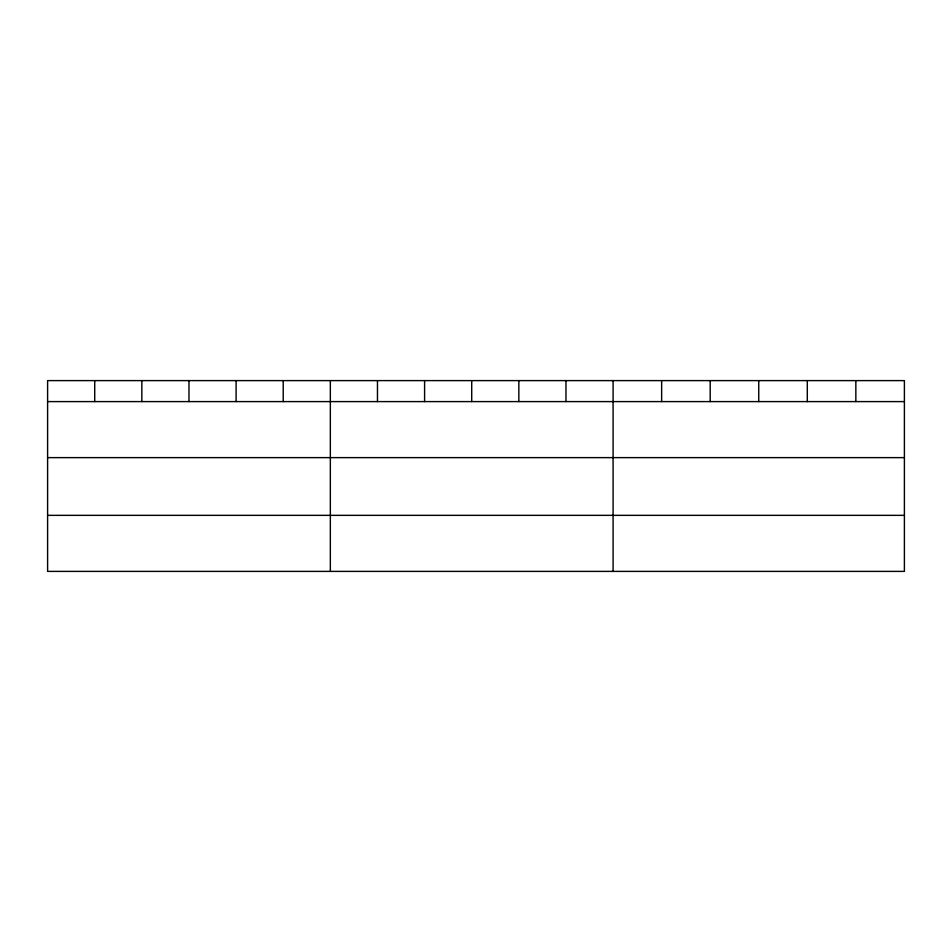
<?xml version="1.0" encoding="UTF-8"?>
<svg xmlns="http://www.w3.org/2000/svg" width="952" height="952" viewBox="0 0 952 952"><rect width="100%" height="100%" fill="white"/><g stroke="black" fill="none" stroke-linecap="round" stroke-linejoin="round"><path stroke-width="1.43" d="M47.6 401.601L904.4 401.601M47.6 457.626L904.4 457.626M47.6 515.353L904.4 515.353M855.848 380.61L855.848 401.601M807.296 380.61L807.296 401.601M758.744 380.61L758.744 401.601M710.192 380.61L710.192 401.601M661.64 380.61L661.64 401.601M613.088 380.61L613.088 571.39M565.964 380.61L565.964 401.601M518.84 380.61L518.84 401.601M471.716 380.61L471.716 401.601M424.592 380.61L424.592 401.601M377.468 380.61L377.468 401.601M330.344 380.61L330.344 571.39M283.22 380.61L283.22 401.601M236.096 380.61L236.096 401.601M188.972 380.61L188.972 401.601M141.848 380.61L141.848 401.601M94.724 380.61L94.724 401.601M904.4 380.61L47.6 380.61L47.6 571.39L904.4 571.39L904.4 380.61"/></g></svg>
